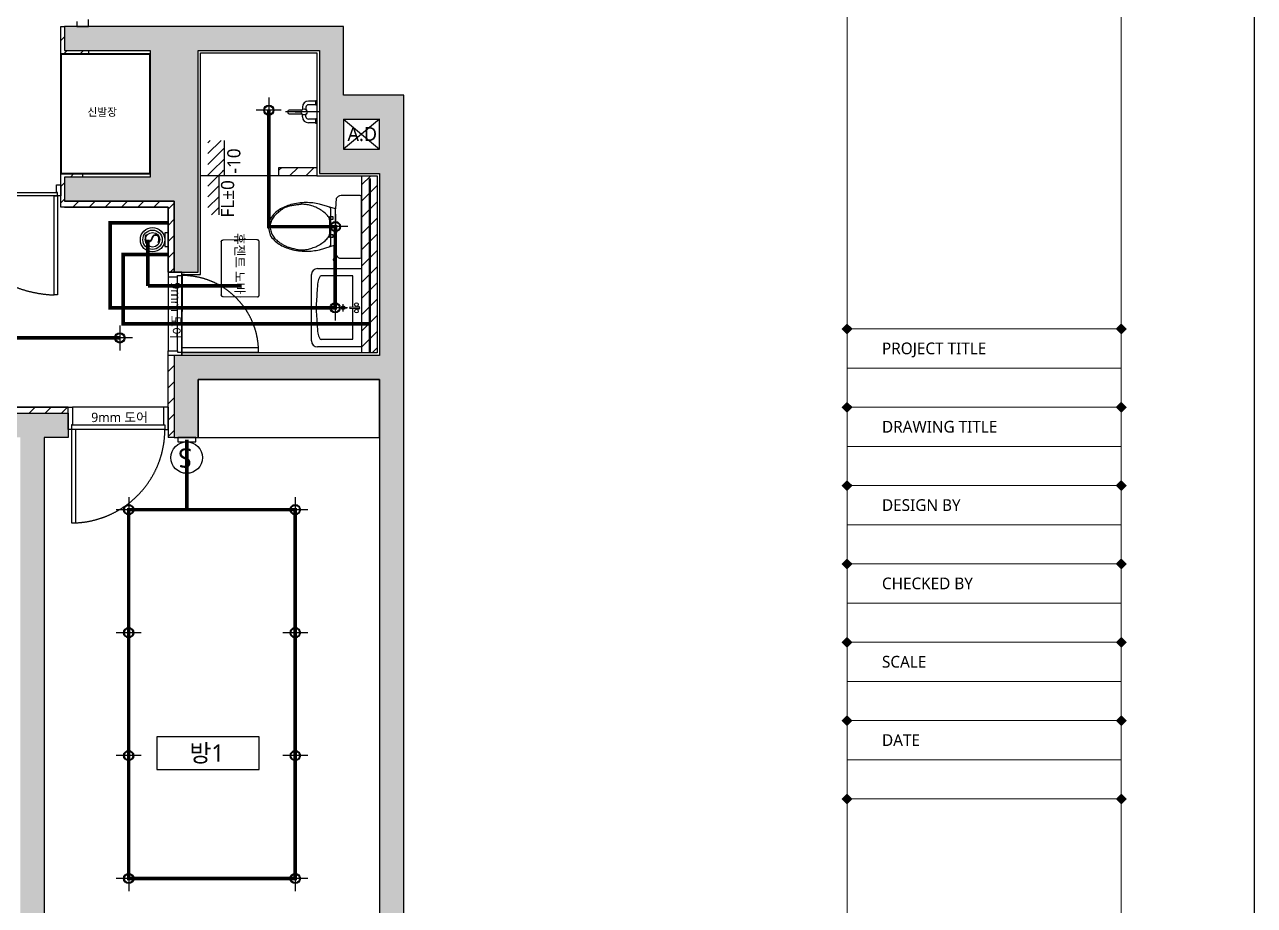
# Model space of a CAD drawing. Header units: millimetres. Extents: x 512 to 764439, y -71 to 559481.
# Drawn here: x 588366 to 598570, y 267721 to 275028 of the extents above; entities that cross this region are included whole.
import ezdxf
from ezdxf.enums import TextEntityAlignment as Align

# ---------------------------------------------------------------- set-up
doc = ezdxf.new("R2010")
doc.units = ezdxf.units.MM
doc.header["$LTSCALE"] = 50
for name, pattern in [('CENTER', [50.8, 31.75, -6.35, 6.35, -6.35]), ('DASHDOT', [1, 0.5, -0.25, 0, -0.25]), ('DASHED2', [9.525, 6.35, -3.175]), ('HIDDEN', [0.375, 0.25, -0.125])]:
    doc.linetypes.add(name, pattern=pattern)
for name, color, linetype in [('#CENTER', 1, 'CENTER'), ('#DOOR', 4, 'Continuous'), ('#TEXT', 7, 'Continuous'), ('#건축벽체_CON', 2, 'Continuous'), ('#목공', 124, 'Continuous'), ('#욕실', 252, 'Continuous'), ('#조명', 40, 'Continuous'), ('#조적', 30, 'Continuous'), ('#콘센트.스위치', 4, 'Continuous'), ('#콘센트스위치_르그랑', 124, 'Continuous'), ('#타일', 241, 'Continuous'), ('.', 8, 'Continuous'), ('14.전기회로도', 7, 'Continuous'), ('_0', 7, 'Continuous'), ('fur', 6, 'Continuous')]:
    doc.layers.add(name, color=color, linetype=linetype)
doc.layers.add('#Fur', color=6, linetype='Continuous', lineweight=40)
doc.styles.add('1204Design', font='malgun.ttf')
doc.styles.add('맑은 고딕', font='malgun.ttf')
doc.styles.add('맑은고딕', font='malgun.ttf')

# ---------------------------------------------------------------- blocks, each defined once
blk = doc.blocks.new('1204design form 23ver')
at = {"lineweight": 30}
h = blk.add_hatch(color=256, dxfattribs=at)
h.dxf.hatch_style = 1
h.paths.add_polyline_path([(96627, -909), (96571, -965), (96627, -1022), (96684, -965)])
h = blk.add_hatch(color=256, dxfattribs=at)
h.dxf.hatch_style = 1
h.paths.add_polyline_path([(99427, -909), (99371, -965), (99427, -1022), (99484, -965)])
h = blk.add_hatch(color=256, dxfattribs=at)
h.dxf.hatch_style = 1
h.paths.add_polyline_path([(96627, -1709), (96571, -1765), (96627, -1822), (96684, -1765)])
h = blk.add_hatch(color=256, dxfattribs=at)
h.dxf.hatch_style = 1
h.paths.add_polyline_path([(99427, -1709), (99371, -1765), (99427, -1822), (99484, -1765)])
h = blk.add_hatch(color=256, dxfattribs=at)
h.dxf.hatch_style = 1
h.paths.add_polyline_path([(96627, -2509), (96571, -2565), (96627, -2622), (96684, -2565)])
h = blk.add_hatch(color=256, dxfattribs=at)
h.dxf.hatch_style = 1
h.paths.add_polyline_path([(99427, -2509), (99371, -2565), (99427, -2622), (99484, -2565)])
h = blk.add_hatch(color=256, dxfattribs=at)
h.dxf.hatch_style = 1
h.paths.add_polyline_path([(96627, -3309), (96571, -3365), (96627, -3422), (96684, -3365)])
h = blk.add_hatch(color=256, dxfattribs=at)
h.dxf.hatch_style = 1
h.paths.add_polyline_path([(99427, -3309), (99371, -3365), (99427, -3422), (99484, -3365)])
h = blk.add_hatch(color=256, dxfattribs=at)
h.dxf.hatch_style = 1
h.paths.add_polyline_path([(96627, -4109), (96571, -4165), (96627, -4222), (96684, -4165)])
h = blk.add_hatch(color=256, dxfattribs=at)
h.dxf.hatch_style = 1
h.paths.add_polyline_path([(99427, -4109), (99371, -4165), (99427, -4222), (99484, -4165)])
h = blk.add_hatch(color=256, dxfattribs=at)
h.dxf.hatch_style = 1
h.paths.add_polyline_path([(96627, -4909), (96571, -4965), (96627, -5022), (96684, -4965)])
h = blk.add_hatch(color=256, dxfattribs=at)
h.dxf.hatch_style = 1
h.paths.add_polyline_path([(99427, -4909), (99371, -4965), (99427, -5022), (99484, -4965)])
h = blk.add_hatch(color=256, dxfattribs=at)
h.dxf.hatch_style = 1
h.paths.add_polyline_path([(96627, -5709), (96571, -5765), (96627, -5822), (96684, -5765)])
h = blk.add_hatch(color=256, dxfattribs=at)
h.dxf.hatch_style = 1
h.paths.add_polyline_path([(99427, -5709), (99371, -5765), (99427, -5822), (99484, -5765)])
at = {"lineweight": 20}
for p, q in [((96627, -11679), (96627, 10481)), ((96627, -965), (99427, -965)), ((96627, -1765), (99427, -1765)), ((96627, -2565), (99427, -2565)), ((96627, -3365), (99427, -3365)), ((96627, -4165), (99427, -4165)), ((96627, -4965), (99427, -4965)), ((96627, -5765), (99427, -5765))]:
    blk.add_line(p, q, dxfattribs=at)
at = {"color": 8, "lineweight": 5}
for p, q in [((96627, -1365), (99427, -1365)), ((96627, -2165), (99427, -2165)), ((96627, -2965), (99427, -2965)), ((96627, -3765), (99427, -3765)), ((96627, -4565), (99427, -4565)), ((96627, -5365), (99427, -5365))]:
    blk.add_line(p, q, dxfattribs=at)
blk.add_lwpolyline([(67187, -12479), (100787, -12479), (100787, 11281), (67187, 11281)], close=True)
at = {"lineweight": 20}
blk.add_lwpolyline([(68547, 10481), (99427, 10481), (99427, -11679), (68547, -11679)], close=True, dxfattribs=at)
at = {"char_height": 120, "width": 3200, "attachment_point": 1, "style": '맑은 고딕'}
for s, insert in [('PROJECT TITLE', (96984, -1104)), ('DRAWING TITLE', (96984, -1904)), ('DESIGN BY', (96984, -2704)), ('CHECKED BY', (96984, -3504)), ('SCALE', (96984, -4304)), ('DATE', (96984, -5104))]:
    blk.add_mtext(s, dxfattribs=dict(at, insert=insert))
blk = doc.blocks.new('DFDSF')
at = {"layer": '.', "ltscale": 2, "transparency": 33554559}
h = blk.add_hatch(color=8, dxfattribs=at)
h.dxf.hatch_style = 1
h.paths.add_polyline_path([(338341, 81981), (336641, 81981), (336641, 81781), (337741, 81781), (337741, 80281), (336886, 80281), (336886, 80081), (337741, 80081), (337741, 75921), (337281, 75921), (337281, 75721), (337941, 75721), (337941, 76011), (338391, 76011), (338391, 76058), (338391, 76211), (337941, 76211), (337941, 80081), (338341, 80081)])
h.paths.add_polyline_path([(338141, 80881), (337941, 80881), (337941, 81781), (338141, 81781)], flags=16)
h.paths.add_polyline_path([(338141, 80681), (338141, 80281), (337941, 80281), (337941, 80681)], flags=16)
h.paths.add_polyline_path([(339996, 80204), (339796, 80204), (339796, 80081), (339796, 78761), (339996, 78761)])
h.paths.add_polyline_path([(331166, 70151), (330766, 70151), (330766, 69951), (331366, 69951), (331366, 74251), (331166, 74251), (331166, 74056)])
h.paths.add_polyline_path([(336201, 78533), (336201, 79214), (335787, 79214), (335787, 78533)], flags=9)
h.paths.add_polyline_path([(333543, 77830), (334224, 77830), (334224, 78243), (333543, 78243)], flags=9)
h.paths.add_polyline_path([(337704, 74503), (337704, 75184), (337290, 75184), (337290, 74503)], flags=9)
h.paths.add_polyline_path([(331162, 74503), (331162, 75184), (330748, 75184), (330748, 74503)], flags=9)
h.paths.add_polyline_path([(336261, 76774), (336261, 77267), (335847, 77267), (335847, 76774)], flags=9)
h.paths.add_polyline_path([(334914, 79384), (334914, 79877), (334500, 79877), (334500, 79384)], flags=9)
h.paths.add_polyline_path([(329012, 71740), (329489, 71740), (329489, 72022), (329012, 72022)], flags=9)
h.paths.add_polyline_path([(336401, 79956), (336699, 79956), (336699, 80078), (336401, 80078)], flags=9)
h.paths.add_polyline_path([(338695, 81081), (339421, 81081), (339421, 81298), (338695, 81298)], flags=9)
h.paths.add_polyline_path([(336821, 78057), (337363, 78057), (337363, 78178), (336821, 78178)], flags=25)
h.paths.add_polyline_path([(332574, 80086), (332574, 80473), (332452, 80473), (332452, 80086)], flags=9)
h.paths.add_polyline_path([(332682, 81037), (332682, 81617), (332452, 81617), (332452, 81037)], flags=9)
h.paths.add_polyline_path([(327280, 75624), (328006, 75624), (328006, 75841), (327280, 75841)], flags=9)
h.paths.add_polyline_path([(334863, 79512), (336052, 79512), (336052, 79767), (334863, 79767)], flags=9)
h.paths.add_polyline_path([(329177, 70569), (329756, 70569), (329756, 70805), (329177, 70805)], flags=9)
h.paths.add_polyline_path([(333508, 69234), (334696, 69234), (334696, 69489), (333508, 69489)], flags=9)
h.paths.add_polyline_path([(340817, 69234), (342005, 69234), (342005, 69489), (340817, 69489)], flags=9)
h.paths.add_polyline_path([(333635, 79165), (333999, 79165), (333999, 79348), (333635, 79348)], flags=9)
h.paths.add_polyline_path([(333963, 80091), (334586, 80091), (334586, 80240), (333963, 80240)], flags=9)
h.paths.add_polyline_path([(334061, 75437), (335408, 75437), (335408, 75620), (334061, 75620)], flags=9)
h.paths.add_polyline_path([(331367, 68773), (332548, 68773), (332548, 69009), (331367, 69009)], flags=9)
h.paths.add_polyline_path([(334774, 77719), (335344, 77719), (335344, 78004), (334774, 78004)], flags=9)
h.paths.add_polyline_path([(335954, 79875), (336321, 79875), (336321, 80024), (335954, 80024)], flags=9)
h.paths.add_polyline_path([(333461, 76854), (333765, 76854), (333765, 77007), (333461, 77007)], flags=9)
h.paths.add_polyline_path([(333091, 76543), (333395, 76543), (333395, 76695), (333091, 76695)], flags=9)
h.paths.add_polyline_path([(332970, 79053), (333101, 79053), (333101, 79206), (332970, 79206)], flags=9)
h.paths.add_polyline_path([(332884, 77770), (333188, 77770), (333188, 77923), (332884, 77923)], flags=9)
h.paths.add_polyline_path([(332837, 78524), (333231, 78524), (333231, 78677), (332837, 78677)], flags=9)
h.paths.add_polyline_path([(329027, 69208), (329839, 69208), (329839, 69493), (329027, 69493)], flags=9)
h.paths.add_polyline_path([(333408, 81269), (334220, 81269), (334220, 81554), (333408, 81554)], flags=9)
h.paths.add_polyline_path([(336707, 80756), (336707, 81151), (336538, 81151), (336538, 80756)], flags=9)
h.paths.add_polyline_path([(336760, 81122), (336760, 81408), (336590, 81408), (336590, 81122)], flags=9)
h.paths.add_polyline_path([(328332, 78371), (328332, 78766), (328163, 78766), (328163, 78371)], flags=9)
h.paths.add_polyline_path([(328385, 78736), (328385, 79023), (328215, 79023), (328215, 78736)], flags=9)
h.paths.add_polyline_path([(338932, 71243), (339327, 71243), (339327, 71395), (338932, 71395)], flags=9)
h.paths.add_polyline_path([(341435, 74226), (341829, 74226), (341829, 74379), (341435, 74379)], flags=9)
h.paths.add_polyline_path([(337702, 71297), (338109, 71297), (338109, 71578), (337702, 71578)], flags=9)
h.paths.add_polyline_path([(340786, 71297), (341193, 71297), (341193, 71578), (340786, 71578)], flags=9)
h.paths.add_polyline_path([(330938, 77966), (331345, 77966), (331345, 78247), (330938, 78247)], flags=9)
h.paths.add_polyline_path([(333628, 71737), (334198, 71737), (334198, 72022), (333628, 72022)], flags=9)
h.paths.add_polyline_path([(327958, 69262), (328352, 69262), (328352, 69415), (327958, 69415)], flags=9)
h.paths.add_polyline_path([(327410, 71898), (327804, 71898), (327804, 72051), (327410, 72051)], flags=9)
h.paths.add_polyline_path([(327435, 74896), (327829, 74896), (327829, 75049), (327435, 75049)], flags=9)
h.paths.add_polyline_path([(327441, 77324), (327757, 77324), (327757, 77477), (327441, 77477)], flags=9)
h.paths.add_polyline_path([(327479, 76543), (327783, 76543), (327783, 76695), (327479, 76695)], flags=9)
h.paths.add_polyline_path([(341178, 75772), (341178, 75148), (341330, 75148), (341330, 75772)], flags=9)
h.paths.add_polyline_path([(341234, 75866), (341234, 76261), (341064, 76261), (341064, 75866)], flags=9)
h.paths.add_polyline_path([(341287, 76231), (341287, 76518), (341116, 76518), (341116, 76231)], flags=9)
h.paths.add_polyline_path([(339404, 77086), (339404, 77481), (339235, 77481), (339235, 77086)], flags=9)
h.paths.add_polyline_path([(339456, 77438), (339456, 77723), (339290, 77723), (339290, 77438)], flags=9)
h.paths.add_polyline_path([(328180, 78337), (328180, 77751), (328331, 77751), (328331, 78337)], flags=9)
h.paths.add_polyline_path([(338415, 77090), (339135, 77090), (339135, 77242), (338415, 77242)], flags=9)
h.paths.add_polyline_path([(338683, 77497), (338987, 77497), (338987, 77649), (338683, 77649)], flags=9)
h.paths.add_polyline_path([(340029, 76680), (340333, 76680), (340333, 76833), (340029, 76833)], flags=9)
h.paths.add_polyline_path([(338381, 78083), (339011, 78083), (339011, 78236), (338381, 78236)], flags=9)
h.paths.add_polyline_path([(338415, 79236), (339135, 79236), (339135, 79389), (338415, 79389)], flags=9)
h.paths.add_polyline_path([(327246, 80105), (327559, 80105), (327559, 80280), (327246, 80280)], flags=9)
h.paths.add_polyline_path([(327266, 79299), (327538, 79299), (327538, 79477), (327266, 79477)], flags=9)
h.paths.add_polyline_path([(342110, 76479), (342424, 76479), (342424, 76655), (342110, 76655)], flags=9)
h = blk.add_hatch(color=8, dxfattribs=at)
h.dxf.hatch_style = 1
h.paths.add_polyline_path([(336646, 74251), (336446, 74251), (336446, 68796), (336446, 68796), (336446, 68674), (336446, 68674), (336446, 68551), (336646, 68551), (336646, 68674), (336646, 68796)])
h.paths.add_polyline_path([(333338, 69144), (333338, 69636), (332924, 69636), (332924, 69144)], flags=9)
h.paths.add_polyline_path([(329012, 71740), (329489, 71740), (329489, 72022), (329012, 72022)], flags=9)
h.paths.add_polyline_path([(336401, 79956), (336699, 79956), (336699, 80078), (336401, 80078)], flags=9)
h.paths.add_polyline_path([(338695, 81081), (339421, 81081), (339421, 81298), (338695, 81298)], flags=9)
h.paths.add_polyline_path([(336821, 78057), (337363, 78057), (337363, 78178), (336821, 78178)], flags=9)
h.paths.add_polyline_path([(332574, 80086), (332574, 80473), (332452, 80473), (332452, 80086)], flags=9)
h.paths.add_polyline_path([(332682, 81037), (332682, 81617), (332452, 81617), (332452, 81037)], flags=9)
h.paths.add_polyline_path([(327280, 75624), (328006, 75624), (328006, 75841), (327280, 75841)], flags=9)
h.paths.add_polyline_path([(334863, 79512), (336052, 79512), (336052, 79767), (334863, 79767)], flags=9)
h.paths.add_polyline_path([(329177, 70569), (329756, 70569), (329756, 70805), (329177, 70805)], flags=9)
h.paths.add_polyline_path([(333508, 69234), (334696, 69234), (334696, 69489), (333508, 69489)], flags=9)
h.paths.add_polyline_path([(340376, 69234), (341564, 69234), (341564, 69489), (340376, 69489)], flags=9)
h.paths.add_polyline_path([(333635, 79165), (333999, 79165), (333999, 79348), (333635, 79348)], flags=9)
h.paths.add_polyline_path([(333963, 80091), (334586, 80091), (334586, 80240), (333963, 80240)], flags=9)
h.paths.add_polyline_path([(334061, 75437), (335408, 75437), (335408, 75620), (334061, 75620)], flags=9)
h.paths.add_polyline_path([(331367, 68773), (332548, 68773), (332548, 69009), (331367, 69009)], flags=9)
h.paths.add_polyline_path([(334774, 77719), (335344, 77719), (335344, 78004), (334774, 78004)], flags=9)
h.paths.add_polyline_path([(335954, 79875), (336321, 79875), (336321, 80024), (335954, 80024)], flags=9)
h.paths.add_polyline_path([(333461, 76854), (333765, 76854), (333765, 77007), (333461, 77007)], flags=9)
h.paths.add_polyline_path([(333091, 76543), (333395, 76543), (333395, 76695), (333091, 76695)], flags=9)
h.paths.add_polyline_path([(332970, 79053), (333101, 79053), (333101, 79206), (332970, 79206)], flags=9)
h.paths.add_polyline_path([(332884, 77770), (333188, 77770), (333188, 77923), (332884, 77923)], flags=9)
h.paths.add_polyline_path([(332837, 78524), (333231, 78524), (333231, 78677), (332837, 78677)], flags=9)
h.paths.add_polyline_path([(329027, 69208), (329839, 69208), (329839, 69493), (329027, 69493)], flags=9)
h.paths.add_polyline_path([(333408, 81269), (334220, 81269), (334220, 81554), (333408, 81554)], flags=9)
h.paths.add_polyline_path([(336707, 80756), (336707, 81151), (336538, 81151), (336538, 80756)], flags=9)
h.paths.add_polyline_path([(336760, 81122), (336760, 81408), (336590, 81408), (336590, 81122)], flags=9)
h.paths.add_polyline_path([(328332, 78371), (328332, 78766), (328163, 78766), (328163, 78371)], flags=9)
h.paths.add_polyline_path([(328385, 78736), (328385, 79023), (328215, 79023), (328215, 78736)], flags=9)
h.paths.add_polyline_path([(338932, 71243), (339327, 71243), (339327, 71395), (338932, 71395)], flags=9)
h.paths.add_polyline_path([(341435, 74226), (341829, 74226), (341829, 74379), (341435, 74379)], flags=9)
h.paths.add_polyline_path([(337702, 71297), (338109, 71297), (338109, 71578), (337702, 71578)], flags=9)
h.paths.add_polyline_path([(340786, 71297), (341193, 71297), (341193, 71578), (340786, 71578)], flags=9)
h.paths.add_polyline_path([(330938, 77966), (331345, 77966), (331345, 78247), (330938, 78247)], flags=9)
h.paths.add_polyline_path([(333628, 71737), (334198, 71737), (334198, 72022), (333628, 72022)], flags=9)
h.paths.add_polyline_path([(327958, 69262), (328352, 69262), (328352, 69415), (327958, 69415)], flags=9)
h.paths.add_polyline_path([(327410, 71898), (327804, 71898), (327804, 72051), (327410, 72051)], flags=9)
h.paths.add_polyline_path([(327435, 74896), (327829, 74896), (327829, 75049), (327435, 75049)], flags=9)
h.paths.add_polyline_path([(327441, 77324), (327757, 77324), (327757, 77477), (327441, 77477)], flags=9)
h.paths.add_polyline_path([(327479, 76543), (327783, 76543), (327783, 76695), (327479, 76695)], flags=9)
h.paths.add_polyline_path([(341178, 75772), (341178, 75148), (341330, 75148), (341330, 75772)], flags=9)
h.paths.add_polyline_path([(341234, 75866), (341234, 76261), (341064, 76261), (341064, 75866)], flags=9)
h.paths.add_polyline_path([(341287, 76231), (341287, 76518), (341116, 76518), (341116, 76231)], flags=9)
h.paths.add_polyline_path([(339404, 77086), (339404, 77481), (339235, 77481), (339235, 77086)], flags=9)
h.paths.add_polyline_path([(339456, 77438), (339456, 77723), (339290, 77723), (339290, 77438)], flags=9)
h.paths.add_polyline_path([(328180, 78337), (328180, 77751), (328331, 77751), (328331, 78337)], flags=9)
h.paths.add_polyline_path([(338415, 77090), (339135, 77090), (339135, 77242), (338415, 77242)], flags=9)
h.paths.add_polyline_path([(338683, 77497), (338987, 77497), (338987, 77649), (338683, 77649)], flags=9)
h.paths.add_polyline_path([(340029, 76680), (340333, 76680), (340333, 76833), (340029, 76833)], flags=9)
h.paths.add_polyline_path([(338381, 78083), (339011, 78083), (339011, 78236), (338381, 78236)], flags=9)
h.paths.add_polyline_path([(338415, 79236), (339135, 79236), (339135, 79389), (338415, 79389)], flags=9)
h.paths.add_polyline_path([(327246, 80105), (327559, 80105), (327559, 80280), (327246, 80280)], flags=9)
h.paths.add_polyline_path([(327266, 79299), (327538, 79299), (327538, 79477), (327266, 79477)], flags=9)
h.paths.add_polyline_path([(342110, 76479), (342424, 76479), (342424, 76655), (342110, 76655)], flags=9)
h = blk.add_hatch(color=8, dxfattribs=at)
h.dxf.hatch_style = 1
h.paths.add_polyline_path([(340506, 76211), (339796, 76211), (339796, 76011), (340706, 76011), (340706, 75421), (340771, 75421), (340906, 75421), (340906, 77261), (341911, 77261), (341911, 76241), (342411, 76241), (342411, 74731), (340706, 74731), (340706, 74051), (340906, 74051), (340906, 74531), (342411, 74531), (342411, 68551), (342611, 68551), (342611, 76891), (342111, 76891), (342111, 77461), (339796, 77461), (339796, 77261), (340506, 77261)])
h.paths.add_polyline_path([(342111, 76441), (342111, 76691), (342411, 76691), (342411, 76441)], flags=16)
h.paths.add_polyline_path([(342110, 76479), (342424, 76479), (342424, 76655), (342110, 76655)], flags=24)
h = blk.add_hatch(color=8, dxfattribs=at)
h.dxf.hatch_style = 1
h.paths.add_polyline_path([(337526, 74251), (337526, 74106), (337526, 74051), (339429, 74051), (339429, 68551), (339629, 68551), (339629, 74051), (339826, 74051), (339826, 74251)])
at = {"layer": '#CENTER', "color": 8, "ltscale": 2}
for p, q in [((342111, 76691), (342411, 76441)), ((342411, 76691), (342111, 76441))]:
    blk.add_line(p, q, dxfattribs=at)
at = {"layer": '#DOOR', "color": 8}
for p, q in [((339899, 77500), (339899, 77461)), ((339899, 77461), (339996, 77461)), ((339996, 77461), (339996, 77519)), ((339730, 76083), (339730, 76147)), ((339730, 76147), (339766, 76147)), ((339766, 76147), (339766, 76055)), ((339766, 76055), (339711, 76055)), ((339711, 75233), (339711, 76055)), ((339711, 76055), (339739, 76055)), ((339739, 76083), (339730, 76083)), ((339739, 76055), (339739, 76083)), ((339739, 76055), (339739, 75233)), ((340771, 75421), (340656, 75421)), ((340656, 75421), (340656, 75384)), ((340771, 75393), (340771, 75421)), ((340656, 75384), (340734, 75384)), ((340656, 75384), (340656, 74768)), ((340734, 75384), (340734, 75393)), ((340734, 75393), (340771, 75393)), ((340734, 74768), (340734, 75384)), ((340772, 75393), (340771, 74795)), ((339739, 75233), (339711, 75233)), ((340656, 74768), (340734, 74768)), ((340656, 74731), (340656, 74768)), ((340771, 74731), (340656, 74731)), ((340734, 74768), (340734, 74759)), ((340734, 74759), (340771, 74759)), ((341406, 74795), (340771, 74795)), ((340771, 74795), (340771, 74759)), ((340771, 74759), (340771, 74731)), ((340771, 74759), (341406, 74759)), ((341406, 74759), (341406, 74795)), ((339826, 74117), (339826, 74301)), ((339826, 74301), (339863, 74301)), ((339863, 74301), (339863, 74154)), ((340619, 74301), (339863, 74301)), ((340619, 74301), (340619, 74154)), ((340656, 74301), (340619, 74301)), ((340656, 74117), (340656, 74301)), ((339854, 74117), (339826, 74117)), ((339863, 74154), (339854, 74154)), ((339854, 74154), (339854, 74117)), ((339891, 74117), (339854, 74117)), ((339854, 74117), (339854, 73342)), ((339863, 74154), (340619, 74154)), ((339891, 73342), (339891, 74117)), ((340629, 74116), (339891, 74117)), ((340619, 74154), (340629, 74154)), ((340629, 74154), (340629, 74117)), ((340629, 74117), (340656, 74117)), ((339854, 73342), (339891, 73342))]:
    blk.add_line(p, q, dxfattribs=at)
at = {"layer": '#DOOR', "color": 8, "ltscale": 2}
for p, q in [((339739, 76055), (338469, 76055)), ((338478, 76083), (339730, 76083))]:
    blk.add_line(p, q, dxfattribs=at)
at = {"layer": '#DOOR', "color": 8, "linetype": 'DASHDOT', "ltscale": 100}
blk.add_arc((339748, 76234), 1002, 190.2925, 267.892, dxfattribs=at)
at = {"layer": '#DOOR', "color": 8, "linetype": 'DASHDOT', "ltscale": 60}
blk.add_arc((340772, 74759), 635, 3.4075, 90.0222, dxfattribs=at)
at = {"layer": '#DOOR', "color": 8, "linetype": 'DASHDOT', "ltscale": 70}
blk.add_arc((339854, 74116), 775, 272.7294, 0.065, dxfattribs=at)
at = {"layer": '#Fur', "color": 8, "ltscale": 2}
for p, q in [((340506, 77231), (339766, 77231)), ((339766, 77231), (339766, 76241)), ((340506, 76241), (340506, 77231)), ((339766, 76241), (340506, 76241))]:
    blk.add_line(p, q, dxfattribs=at)
at = {"layer": '#TEXT', "color": 8}
for p, q in [((341123, 76221), (341123, 76514)), ((341123, 76221), (341078, 76221)), ((341078, 76221), (341078, 75896))]:
    blk.add_line(p, q, dxfattribs=at)
at = {"layer": '#건축벽체_CON', "color": 8, "ltscale": 2}
for p, q in [((342111, 77461), (339796, 77461)), ((339796, 77461), (339796, 77261)), ((342111, 76891), (342111, 77461)), ((339796, 77261), (340506, 77261)), ((340506, 77261), (340506, 76211)), ((340906, 75421), (340906, 77261)), ((340906, 77261), (341911, 77261)), ((341911, 77261), (341911, 76241)), ((342611, 76891), (342111, 76891)), ((342611, 68551), (342611, 76891)), ((342111, 76691), (342411, 76691)), ((342111, 76691), (342111, 76441)), ((342411, 76441), (342411, 76691)), ((342111, 76441), (342411, 76441)), ((341911, 76241), (342411, 76241)), ((342411, 76241), (342411, 74731)), ((340506, 76211), (339796, 76211)), ((339796, 76211), (339796, 76011)), ((339796, 76011), (340706, 76011)), ((340706, 76011), (340706, 75421)), ((340706, 75421), (340906, 75421)), ((342411, 74731), (340706, 74731)), ((340706, 74731), (340706, 74051)), ((340906, 74051), (340906, 74531)), ((340906, 74531), (342411, 74531)), ((342411, 74531), (342411, 68551)), ((337526, 74251), (339826, 74251)), ((339826, 74251), (339826, 74051)), ((339826, 74051), (339629, 74051)), ((339629, 74051), (339629, 68551)), ((340706, 74051), (340906, 74051))]:
    blk.add_line(p, q, dxfattribs=at)
at = {"layer": '#목공', "color": 8, "ltscale": 2}
for p, q in [((339766, 77231), (339766, 77461)), ((339766, 77461), (339796, 77461)), ((339796, 77461), (339796, 77261)), ((339796, 77261), (339996, 77261)), ((339996, 77261), (339996, 77231)), ((339996, 77231), (339766, 77231)), ((339766, 75961), (339766, 76241)), ((339766, 76241), (339946, 76241)), ((339946, 76241), (339946, 76211)), ((339796, 75961), (339766, 75961)), ((339796, 76011), (340706, 76011)), ((340706, 76011), (339796, 76011)), ((340656, 75961), (339796, 75961)), ((339796, 75961), (340656, 75961)), ((340656, 76011), (340656, 76011)), ((340656, 75421), (340656, 75961)), ((340656, 75961), (340656, 75421)), ((340706, 76011), (340706, 75421)), ((340706, 75421), (340706, 76011)), ((340706, 75421), (340656, 75421)), ((340656, 75421), (340706, 75421)), ((340656, 74301), (340656, 74731)), ((340706, 74731), (340656, 74731)), ((337526, 74301), (339826, 74301)), ((339826, 74301), (337526, 74301)), ((339826, 74251), (339826, 74301)), ((339826, 74251), (339826, 74301)), ((340656, 74301), (340656, 74251)), ((337526, 74251), (339826, 74251)), ((337526, 74251), (339826, 74251)), ((340656, 74251), (340656, 74051)), ((340706, 74051), (340656, 74051))]:
    blk.add_line(p, q, dxfattribs=at)
at = {"layer": '#욕실', "color": 8}
for p, q in [((341881, 76841), (341820, 76841)), ((341881, 76806), (341881, 76846)), ((341881, 76846), (341891, 76846)), ((341891, 76846), (341891, 76806)), ((341650, 76756), (341650, 76746)), ((341765, 76766), (341660, 76766)), ((341710, 76748), (341710, 76754)), ((341710, 76754), (341760, 76754)), ((341760, 76748), (341710, 76748)), ((341770, 76791), (341770, 76771)), ((341800, 76791), (341800, 76771)), ((341881, 76811), (341820, 76811)), ((341891, 76806), (341881, 76806)), ((341660, 76736), (341765, 76736)), ((341770, 76711), (341770, 76731)), ((341800, 76711), (341800, 76731)), ((341881, 76691), (341820, 76691)), ((341881, 76661), (341820, 76661)), ((341881, 76656), (341881, 76696)), ((341881, 76696), (341891, 76696)), ((341891, 76656), (341881, 76656)), ((341891, 76696), (341891, 76656)), ((341097, 75675), (341098, 75676)), ((341097, 75674), (341097, 75675)), ((341097, 75674), (341097, 75233)), ((341098, 75679), (341099, 75680)), ((341098, 75677), (341098, 75679)), ((341098, 75676), (341098, 75677)), ((341099, 75681), (341100, 75682)), ((341099, 75680), (341099, 75681)), ((341100, 75682), (341101, 75683)), ((341101, 75683), (341102, 75684)), ((341102, 75685), (341103, 75686)), ((341102, 75684), (341102, 75685)), ((341103, 75686), (341105, 75686)), ((341105, 75686), (341106, 75687)), ((341106, 75687), (341107, 75688)), ((341107, 75688), (341108, 75688)), ((341108, 75688), (341109, 75688)), ((341109, 75688), (341111, 75688)), ((341111, 75688), (341112, 75689)), ((341112, 75689), (341255, 75693)), ((341398, 75689), (341255, 75693)), ((341399, 75688), (341398, 75689)), ((341400, 75688), (341399, 75688)), ((341402, 75688), (341400, 75688)), ((341403, 75688), (341402, 75688)), ((341404, 75687), (341403, 75688)), ((341405, 75686), (341404, 75687)), ((341406, 75686), (341405, 75686)), ((341407, 75685), (341406, 75686)), ((341408, 75684), (341407, 75685)), ((341409, 75683), (341408, 75684)), ((341410, 75682), (341409, 75683)), ((341410, 75681), (341410, 75682)), ((341411, 75680), (341410, 75681)), ((341411, 75679), (341411, 75680)), ((341412, 75677), (341411, 75679)), ((341412, 75676), (341412, 75677)), ((341412, 75675), (341412, 75676)), ((341412, 75674), (341412, 75675)), ((341412, 75233), (341412, 75674)), ((341097, 75231), (341097, 75233)), ((341098, 75230), (341097, 75231)), ((341098, 75229), (341098, 75230)), ((341098, 75228), (341098, 75229)), ((341099, 75226), (341098, 75228)), ((341099, 75225), (341099, 75226)), ((341100, 75224), (341099, 75225)), ((341101, 75223), (341100, 75224)), ((341102, 75222), (341101, 75223)), ((341102, 75221), (341102, 75222)), ((341103, 75221), (341102, 75221)), ((341105, 75220), (341103, 75221)), ((341106, 75219), (341105, 75220)), ((341107, 75219), (341106, 75219)), ((341108, 75218), (341107, 75219)), ((341109, 75218), (341108, 75218)), ((341111, 75218), (341109, 75218)), ((341112, 75218), (341111, 75218)), ((341255, 75213), (341112, 75218)), ((341398, 75218), (341255, 75213)), ((341398, 75218), (341399, 75218)), ((341399, 75218), (341400, 75218)), ((341400, 75218), (341402, 75218)), ((341402, 75218), (341403, 75219)), ((341403, 75219), (341404, 75219)), ((341404, 75219), (341405, 75220)), ((341405, 75220), (341406, 75221)), ((341406, 75221), (341407, 75221)), ((341407, 75221), (341408, 75222)), ((341408, 75222), (341409, 75223)), ((341409, 75223), (341410, 75224)), ((341410, 75225), (341411, 75226)), ((341410, 75224), (341410, 75225)), ((341411, 75228), (341412, 75229)), ((341411, 75226), (341411, 75228)), ((341412, 75231), (341412, 75233)), ((341412, 75230), (341412, 75231)), ((341412, 75229), (341412, 75230))]:
    blk.add_line(p, q, dxfattribs=at)
at = {"layer": '#욕실', "color": 8, "linetype": 'CENTER'}
blk.add_line((341911, 76751), (341630, 76751), dxfattribs=at)
at = {"layer": '#욕실', "color": 8}
blk.add_circle((341785, 76751), 25, dxfattribs=at)
for centre, radius, start, end in [((341820, 76791), 50, 90, 180), ((341660, 76756), 10, 90, 180), ((341660, 76746), 10, 180, 270), ((341820, 76791), 20, 90, 180), ((341820, 76711), 50, 180, 270), ((341820, 76711), 20, 180, 270)]:
    blk.add_arc(centre, radius, start, end, dxfattribs=at)
at = {"layer": '#조적', "color": 8, "ltscale": 2}
for p, q in [((341576, 76221), (341576, 76291)), ((341576, 76291), (341891, 76291)), ((341911, 76311), (341911, 76241)), ((341891, 76221), (341556, 76221))]:
    blk.add_line(p, q, dxfattribs=at)
at = {"layer": '#조적', "color": 8}
blk.add_line((342261, 76221), (342261, 74751), dxfattribs=at)
at = {"layer": '#타일', "color": 8, "ltscale": 2}
for p, q in [((340906, 77261), (341911, 77261)), ((340906, 75421), (340906, 77261)), ((341911, 77261), (341911, 76241)), ((340926, 75401), (340926, 77241)), ((340926, 77241), (341891, 77241)), ((341891, 77241), (341891, 76221)), ((341911, 76241), (342411, 76241)), ((342411, 76241), (342411, 74731)), ((341891, 76221), (342391, 76221)), ((342391, 76221), (342391, 74751)), ((340771, 74731), (340771, 75421)), ((340771, 75421), (340906, 75421)), ((340791, 75401), (340771, 75401)), ((340791, 75401), (340926, 75401)), ((340791, 74751), (340771, 74751)), ((342411, 74731), (340771, 74731)), ((342391, 74751), (340791, 74751))]:
    blk.add_line(p, q, dxfattribs=at)
at = {"layer": '#타일', "color": 8}
blk.add_line((341576, 76221), (340926, 76221), dxfattribs=at)
at = {"layer": '.', "color": 8, "linetype": 'Continuous', "ltscale": 2, "transparency": 33554559}
for p, q in [((339796, 77374), (339766, 77344)), ((339818, 77261), (339788, 77231)), ((339953, 77261), (339923, 77231)), ((341096, 76514), (340987, 76406)), ((341006, 76514), (340987, 76495)), ((341123, 76452), (340987, 76316)), ((341123, 76362), (341017, 76256)), ((339875, 76241), (339845, 76211)), ((341012, 76251), (340987, 76226)), ((341017, 76256), (341012, 76251)), ((341102, 76251), (341072, 76221)), ((341107, 76256), (341102, 76251)), ((341123, 76272), (341107, 76256)), ((339796, 76162), (339766, 76132)), ((341072, 76221), (340987, 76136)), ((341078, 76137), (340987, 76046)), ((339796, 76027), (339766, 75997)), ((341078, 76047), (340987, 75957)), ((339915, 76011), (339865, 75961)), ((340050, 76011), (340000, 75961)), ((340184, 76011), (340134, 75961)), ((340319, 76011), (340269, 75961)), ((340454, 76011), (340404, 75961)), ((340588, 76011), (340538, 75961)), ((340706, 75994), (340656, 75944)), ((341078, 75958), (341016, 75896)), ((340706, 75860), (340656, 75810)), ((340706, 75725), (340656, 75675)), ((340706, 75590), (340656, 75540)), ((340706, 75455), (340672, 75421)), ((340706, 74647), (340656, 74597)), ((340706, 74512), (340656, 74462)), ((339552, 74301), (339502, 74251)), ((339687, 74301), (339637, 74251)), ((339821, 74301), (339771, 74251)), ((340706, 74378), (340656, 74328)), ((340706, 74243), (340656, 74193)), ((340706, 74108), (340656, 74058))]:
    blk.add_line(p, q, dxfattribs=at)
at = {"layer": '.', "color": 8, "linetype": 'Continuous', "ltscale": 2, "transparency": 33554523}
for p, q in [((341599, 76291), (341576, 76268)), ((341734, 76291), (341664, 76221)), ((341869, 76291), (341799, 76221)), ((342338, 76221), (342261, 76145)), ((342391, 76140), (342261, 76010)), ((342391, 76005), (342261, 75875)), ((342391, 75871), (342261, 75741)), ((342391, 75736), (342261, 75606)), ((342391, 75601), (342261, 75471)), ((342391, 75466), (342261, 75336)), ((342391, 75332), (342261, 75202)), ((342391, 75197), (342261, 75067)), ((342391, 75062), (342261, 74932)), ((342391, 74928), (342261, 74798)), ((342391, 74793), (342349, 74751))]:
    blk.add_line(p, q, dxfattribs=at)
at = {"color": 8}
for p, q in [((342051, 76032), (342044, 75947)), ((342251, 76057), (342091, 76057)), ((342261, 75547), (342261, 76047)), ((341576, 75924), (341570, 75918)), ((341583, 75929), (341576, 75924)), ((341590, 75934), (341583, 75929)), ((341596, 75938), (341590, 75934)), ((341602, 75942), (341596, 75938)), ((341607, 75946), (341602, 75942)), ((341612, 75949), (341607, 75946)), ((341616, 75952), (341612, 75949)), ((341620, 75954), (341616, 75952)), ((341623, 75956), (341620, 75954)), ((341625, 75957), (341623, 75956)), ((341627, 75958), (341625, 75957)), ((341628, 75959), (341627, 75958)), ((341630, 75960), (341628, 75959)), ((341632, 75960), (341630, 75960)), ((341634, 75961), (341632, 75960)), ((341638, 75962), (341634, 75961)), ((341641, 75963), (341638, 75962)), ((341646, 75964), (341641, 75963)), ((341652, 75966), (341646, 75964)), ((341658, 75968), (341652, 75966)), ((341664, 75969), (341658, 75968)), ((341672, 75971), (341664, 75969)), ((341680, 75973), (341672, 75971)), ((341688, 75974), (341680, 75973)), ((341696, 75976), (341688, 75974)), ((341705, 75977), (341696, 75976)), ((341714, 75978), (341705, 75977)), ((341722, 75979), (341714, 75978)), ((341730, 75981), (341722, 75979)), ((341737, 75981), (341730, 75981)), ((341744, 75982), (341737, 75981)), ((341749, 75983), (341744, 75982)), ((341754, 75984), (341749, 75983)), ((341757, 75984), (341754, 75984)), ((341759, 75985), (341757, 75984)), ((341762, 75985), (341759, 75985)), ((341764, 75985), (341762, 75985)), ((341767, 75985), (341764, 75985)), ((341770, 75985), (341767, 75985)), ((341774, 75985), (341770, 75985)), ((341780, 75985), (341774, 75985)), ((341786, 75984), (341780, 75985)), ((341794, 75983), (341786, 75984)), ((341802, 75982), (341794, 75983)), ((341811, 75981), (341802, 75982)), ((341820, 75979), (341811, 75981)), ((341830, 75977), (341820, 75979)), ((341840, 75975), (341830, 75977)), ((341850, 75972), (341840, 75975)), ((341860, 75969), (341850, 75972)), ((341871, 75965), (341860, 75969)), ((341881, 75961), (341871, 75965)), ((341891, 75956), (341881, 75961)), ((341901, 75951), (341891, 75956)), ((341911, 75945), (341901, 75951)), ((341921, 75939), (341911, 75945)), ((342044, 75947), (341912, 75986)), ((341931, 75933), (341921, 75939)), ((341940, 75926), (341931, 75933)), ((341949, 75919), (341940, 75926)), ((342006, 75647), (342006, 75947)), ((342044, 75952), (342044, 75947)), ((342044, 75647), (342044, 75952)), ((341506, 75825), (341504, 75815)), ((341508, 75834), (341506, 75825)), ((341511, 75843), (341508, 75834)), ((341515, 75852), (341511, 75843)), ((341520, 75861), (341515, 75852)), ((341525, 75869), (341520, 75861)), ((341530, 75877), (341525, 75869)), ((341536, 75885), (341530, 75877)), ((341542, 75893), (341536, 75885)), ((341549, 75900), (341542, 75893)), ((341556, 75906), (341549, 75900)), ((341563, 75912), (341556, 75906)), ((341570, 75918), (341563, 75912)), ((341958, 75912), (341949, 75919)), ((341966, 75905), (341958, 75912)), ((341973, 75898), (341966, 75905)), ((341980, 75891), (341973, 75898)), ((341985, 75884), (341980, 75891)), ((341989, 75877), (341985, 75884)), ((341992, 75871), (341989, 75877)), ((341994, 75864), (341992, 75871)), ((341996, 75858), (341994, 75864)), ((342026, 75882), (341996, 75882)), ((341996, 75882), (341996, 75862)), ((341996, 75862), (342026, 75862)), ((341997, 75851), (341996, 75858)), ((341997, 75845), (341997, 75851)), ((341998, 75838), (341997, 75845)), ((341998, 75830), (341998, 75838)), ((341998, 75822), (341998, 75830)), ((341998, 75814), (341998, 75822)), ((342026, 75862), (342026, 75882)), ((341486, 75797), (341502, 75729)), ((341504, 75815), (341503, 75805)), ((341503, 75805), (341503, 75795)), ((341503, 75795), (341504, 75785)), ((341504, 75785), (341505, 75775)), ((341505, 75775), (341508, 75765)), ((341508, 75765), (341511, 75755)), ((341511, 75755), (341514, 75746)), ((341514, 75746), (341518, 75736)), ((341518, 75736), (341523, 75728)), ((341523, 75728), (341528, 75719)), ((341528, 75719), (341534, 75712)), ((341985, 75710), (341989, 75717)), ((341989, 75717), (341992, 75723)), ((341992, 75723), (341994, 75730)), ((341994, 75730), (341996, 75736)), ((341996, 75736), (341997, 75743)), ((341996, 75732), (341996, 75712)), ((342026, 75732), (341996, 75732)), ((341997, 75749), (341998, 75756)), ((341997, 75743), (341997, 75749)), ((341998, 75806), (341998, 75814)), ((341998, 75797), (341998, 75806)), ((341998, 75788), (341998, 75797)), ((341998, 75780), (341998, 75788)), ((341998, 75772), (341998, 75780)), ((341998, 75764), (341998, 75772)), ((341998, 75756), (341998, 75764)), ((342026, 75712), (342026, 75732)), ((341534, 75712), (341539, 75704)), ((341539, 75704), (341545, 75698)), ((341545, 75698), (341552, 75691)), ((341552, 75691), (341558, 75686)), ((341558, 75686), (341564, 75680)), ((341564, 75680), (341571, 75675)), ((341571, 75675), (341577, 75670)), ((341577, 75670), (341584, 75665)), ((341584, 75665), (341591, 75661)), ((341591, 75661), (341597, 75657)), ((341597, 75657), (341604, 75653)), ((341604, 75653), (341610, 75649)), ((341610, 75649), (341617, 75645)), ((341617, 75645), (341623, 75642)), ((341623, 75642), (341630, 75639)), ((341630, 75639), (341637, 75636)), ((341637, 75636), (341644, 75633)), ((341644, 75633), (341651, 75630)), ((341651, 75630), (341659, 75628)), ((341659, 75628), (341666, 75625)), ((341666, 75625), (341674, 75623)), ((341674, 75623), (341682, 75621)), ((341682, 75621), (341690, 75619)), ((341690, 75619), (341698, 75617)), ((341698, 75617), (341707, 75615)), ((341707, 75615), (341715, 75613)), ((341820, 75613), (341830, 75615)), ((341830, 75615), (341840, 75618)), ((341840, 75618), (341850, 75621)), ((341850, 75621), (341860, 75625)), ((341860, 75625), (341871, 75629)), ((341871, 75629), (341881, 75633)), ((341881, 75633), (341891, 75638)), ((341891, 75638), (341901, 75643)), ((341901, 75643), (341911, 75648)), ((341911, 75648), (341921, 75654)), ((341912, 75608), (342044, 75647)), ((341921, 75654), (341931, 75661)), ((341931, 75661), (341940, 75667)), ((341940, 75667), (341949, 75674)), ((341949, 75674), (341958, 75681)), ((341958, 75681), (341966, 75689)), ((341966, 75689), (341973, 75696)), ((341973, 75696), (341980, 75703)), ((341980, 75703), (341985, 75710)), ((341996, 75712), (342026, 75712)), ((342044, 75647), (342044, 75642)), ((342044, 75642), (342051, 75562)), ((341715, 75613), (341724, 75611)), ((341724, 75611), (341733, 75610)), ((341733, 75610), (341742, 75608)), ((341742, 75608), (341752, 75607)), ((341752, 75607), (341761, 75607)), ((341761, 75607), (341771, 75607)), ((341771, 75607), (341781, 75607)), ((341781, 75607), (341790, 75608)), ((341790, 75608), (341800, 75609)), ((341800, 75609), (341810, 75611)), ((341810, 75611), (341820, 75613)), ((342091, 75537), (342251, 75537)), ((341896, 75451), (342261, 75451)), ((342261, 75451), (342261, 74801)), ((341846, 74851), (341846, 75401)), ((342188, 75390), (341925, 75390)), ((342188, 75134), (342188, 75390)), ((342078, 75125), (342140, 75125)), ((342110, 75095), (342110, 75157)), ((342167, 75132), (342237, 75135)), ((342237, 75117), (342167, 75120)), ((342188, 74865), (342188, 75118)), ((342261, 74801), (341896, 74801)), ((341925, 74865), (342188, 74865))]:
    blk.add_line(p, q, dxfattribs=at)
for centre, radius in [((342109, 75126), 15), ((342219, 75153), 15.3), ((342219, 75099), 15.3)]:
    blk.add_circle(centre, radius, dxfattribs=at)
for centre, radius, start, end in [((342091, 76012), 44.5, 90, 154.0108), ((342251, 76047), 10, 0, 90), ((341706, 75741), 236, 122.7225, 147.1922), ((341763, 75652), 342, 104.9038, 122.7225), ((341800, 75511), 488, 90, 104.9038), ((341800, 75511), 488, 76.7952, 90), ((341994, 75945), 11.9, 8.7037, 81.2963), ((341619, 75797), 133, 147.1922, 180), ((341714, 75866), 252, 212.8078, 237.2775), ((341763, 75942), 342, 237.2775, 255.0962), ((341994, 75649), 11.9, 278.7037, 351.2963), ((341800, 76083), 488, 255.0962, 270), ((341800, 76083), 488, 270, 283.1967), ((342091, 75581), 44.5, 205.9892, 270), ((342251, 75547), 10, 270, 0), ((341896, 75401), 50, 90, 180), ((344782, 75097), 2895, 175.2115, 177.9962), ((342064, 75300), 171, 151.0392, 167.089), ((341925, 75377), 12.9, 90, 151.0392), ((342648, 75126), 763, 174.576, 180), ((342648, 75126), 763, 180, 185.424), ((342167, 75126), 6.12, 90, 270), ((342237, 75126), 9.19, 0, 91.9092), ((342237, 75126), 9.19, 268.0908, 0), ((344676, 75153), 2789, 182.0415, 184.8784), ((342064, 74954), 171, 192.911, 208.9608), ((341896, 74851), 50, 180, 270), ((341925, 74877), 12.9, 208.9608, 270)]:
    blk.add_arc(centre, radius, start, end, dxfattribs=at)
at = {"color": 8, "linetype": 'ByBlock'}
for start, end in [(0, 180), (180, 0)]:
    blk.add_arc((342030, 75525), 5.25, start, end, dxfattribs=at)
at = {"layer": '_0', "color": 8, "extrusion": (0, 0, -1)}
for p, q in [((341412, 71566), (340562, 71566)), ((340562, 71566), (340562, 71294)), ((341413, 71294), (341412, 71566)), ((340562, 71294), (341413, 71294))]:
    blk.add_line(p, q, dxfattribs=at)
at = {"layer": 'fur', "color": 8, "ltscale": 2}
for p, q in [((342411, 74531), (340906, 74531)), ((340906, 74531), (340906, 74051)), ((342411, 74051), (342411, 74531)), ((340906, 74051), (342411, 74051))]:
    blk.add_line(p, q, dxfattribs=at)
at = {"layer": '#TEXT', "color": 8, "style": '맑은 고딕'}
for s, height, p in [('신발장', 65, (339987, 76718)), ('9mm 도어', 78, (340018, 74178)), ('방1', 145, (340833, 71359))]:
    blk.add_text(s, height=height, dxfattribs=at).set_placement(p)
blk.add_text('A.D', height=115, dxfattribs=at).set_placement((342267, 76510), align=Align.CENTER)
for s, height, rotation, p in [('-10', 109.2, 90, (341256, 76240)), ('FL±0', 109.2, 90, (341204, 75874)), ('9mm 도어', 78, 270, (340681, 75338))]:
    blk.add_text(s, height=height, rotation=rotation, dxfattribs=at).set_placement(p)
at = {"layer": '#욕실', "color": 8, "style": '맑은고딕'}
blk.add_text('휴젠트 노바', height=77, rotation=270, dxfattribs=at).set_placement((341251, 75747), align=Align.MIDDLE_LEFT)
blk = doc.blocks.new('SF F')
at = {"layer": '#조명', "color": 14, "linetype": 'Continuous'}
for p, q in [((341048, 83941), (341048, 83733)), ((341152, 83837), (340944, 83837))]:
    blk.add_line(p, q, dxfattribs=at)
at = {"layer": '#조명', "color": 241}
for radius in [42.2, 35.8]:
    blk.add_circle((341048, 83837), radius, dxfattribs=at)
blk = doc.blocks.new("s'")
at = {"layer": '#콘센트.스위치', "color": 124}
blk.add_lwpolyline([(195886.4, 134504.3), (195886.4, 134619.5), (195858, 134619.5), (195858, 134504.3)], close=True, dxfattribs=at)
blk.add_circle((195987, 134561.9), 100.6, dxfattribs=at)
at = {"layer": '#콘센트.스위치', "color": 124, "insert": (196051.1, 134595.3), "char_height": 122.2, "attachment_point": 1, "rotation": 270, "style": '1204Design'}
blk.add_mtext_dynamic_manual_height_columns('S', width=683.802, gutter_width=5.31, heights=[0], dxfattribs=at)
blk = doc.blocks.new('erwfdsfdsx')
at = {"layer": '#콘센트스위치_르그랑', "color": 124}
blk.add_lwpolyline([(193027, 184083), (192912, 184083), (192912, 184055), (193027, 184055)], close=True, dxfattribs=at)
for radius in [101, 80.6, 60.6]:
    blk.add_circle((192969, 184184), radius, dxfattribs=at)
at = {"layer": '#콘센트스위치_르그랑', "color": 124, "insert": (192936, 184248), "char_height": 122, "attachment_point": 1, "style": '1204Design'}
blk.add_mtext_dynamic_manual_height_columns('S', width=683.8, gutter_width=5.31, heights=[0], dxfattribs=at)

msp = doc.modelspace()

# ---------------------------------------------------------------- linework, layer by layer
at = {"layer": '#조명', "color": 32, "linetype": 'HIDDEN', "ltscale": 2, "true_color": 0xcd6928, "const_width": 20}
msp.add_lwpolyline([(591231.25364081, 273753.64306613), (591231.25364081, 272303.82832011)], dxfattribs=at)
at = {"layer": '14.전기회로도', "color": 242, "linetype": 'DASHED2', "ltscale": 3, "true_color": 0xcd2027, "const_width": 30}
for points in [[(589556.94622617, 273383.19924696), (589075.0294604, 273383.19924696), (589075.0294604, 272678.46389364), (590941.94622617, 272678.46389364), (590944.79050659, 273352.05681526), (590391.94622617, 273352.05681526), (590391.94622617, 274318.82832011)], [(589711.08993239, 271585.34166484), (589711.08993239, 271003.82832011), (590611.94622617, 271003.82832011), (590611.94622617, 267943.22079669), (589229.44641515, 267943.22079669), (589229.44641515, 271003.82832011), (589711.08993239, 271003.82832011)]]:
    msp.add_lwpolyline(points, dxfattribs=at)
at = {"layer": '14.전기회로도', "color": 160, "linetype": 'DASHED2', "ltscale": 3, "const_width": 30}
for points in [[(589389.23466259, 272860.24623475), (589389.23466259, 273244.47901649)], [(589538.45957091, 272860.24623475), (589389.23466259, 272860.24623475), (590161.96824164, 272860.24623475)]]:
    msp.add_lwpolyline(points, dxfattribs=at)
at = {"layer": '14.전기회로도', "color": 85, "linetype": 'DASHED2', "ltscale": 3, "true_color": 0x58ba48, "const_width": 30}
msp.add_lwpolyline([(589556.94622617, 273121.72274085), (589184.61793834, 273121.72274085), (589184.61793834, 272545.16642235), (591231.25364081, 272545.16642235)], dxfattribs=at)
at = {"layer": '14.전기회로도', "color": 217, "linetype": 'DASHED2', "ltscale": 3, "true_color": 0x93278f, "const_width": 30}
msp.add_lwpolyline([(585296.94622617, 271478.95736628), (583444.94622618, 271478.95736628), (583444.94622618, 272428.82832011), (579636.94622617, 272428.82832011), (589156.94622617, 272428.82832011)], dxfattribs=at)

# ---------------------------------------------------------------- block references
at = {"layer": '#콘센트.스위치', "color": 4, "xscale": 1.3, "yscale": 1.3, "zscale": 1.3, "rotation": 270}
msp.add_blockref("s'", (414780.57970986, 526219.20199749), dxfattribs=at)
at = {"layer": '#콘센트스위치_르그랑', "rotation": 90}
msp.add_blockref('erwfdsfdsx', (773611.46908757, 80274.39768309), dxfattribs=at)
at = {"xscale": 0.8125005846066201, "yscale": 0.8125005846066201, "zscale": 0.8125005846066201}
msp.add_blockref('1204design form 23ver', (516680.7038503, 273287.72121634), dxfattribs=at)
at = {"layer": '_0'}
for name, p in [('DFDSF', (248900.70188746, 197552.74955068)), ('SF F', (249344.05114544, 190481.81297533)), ('SF F', (249896.89542586, 189515.04147048)), ('SF F', (249894.05114544, 188841.44854886)), ('SF F', (248109.05114544, 188591.81297532)), ('SF F', (248181.55133442, 187166.81297533)), ('SF F', (249564.05114544, 187166.81297533)), ('SF F', (248181.55133442, 186146.20545191)), ('SF F', (249564.05114544, 186146.20545191)), ('SF F', (248181.55133442, 185126.20545191)), ('SF F', (249564.05114544, 185126.20545191)), ('SF F', (248181.55133442, 184106.20545191)), ('SF F', (249564.05114544, 184106.20545191))]:
    msp.add_blockref(name, p, dxfattribs=at)

doc.saveas('drawing.dxf')
